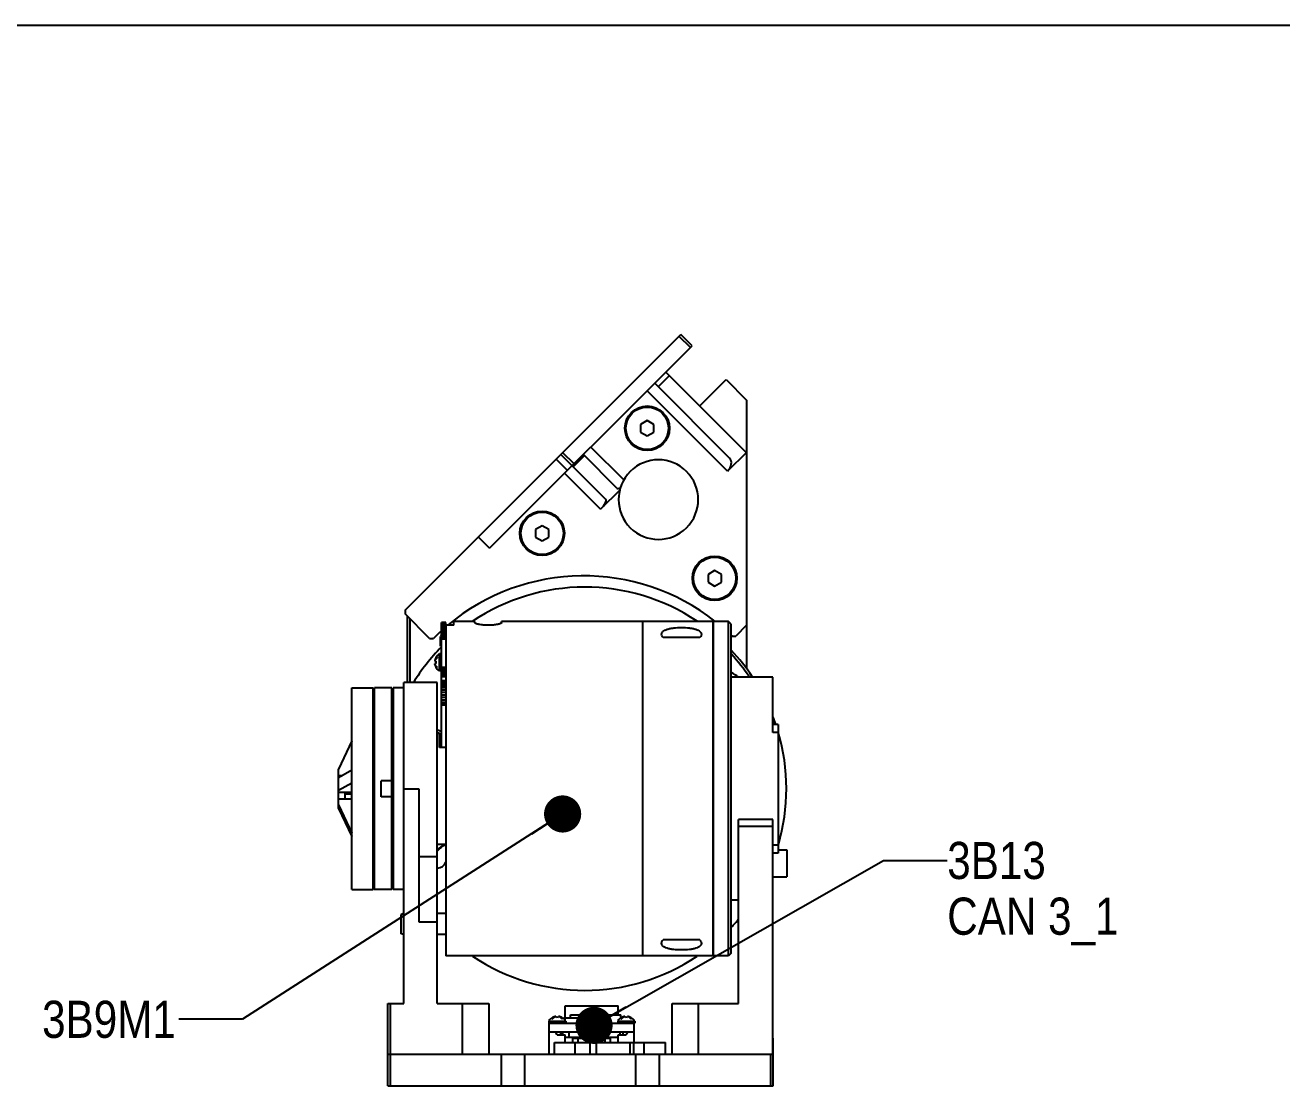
# Model space of a CAD drawing. Header units: millimetres. Extents: x 0 to 594, y 0 to 420.
# Drawn here: x 271 to 389.4, y 320 to 420 of the extents above; entities that cross this region are included whole.
import ezdxf

# ---------------------------------------------------------------- set-up
doc = ezdxf.new("R2010")
doc.units = ezdxf.units.MM
doc.header["$LTSCALE"] = 32.67
doc.layers.get('0').update_dxf_attribs({"linetype": 'CONTINUOUS'})
for name, color, linetype in [('AXIS', 7, 'CONTINUOUS'), ('COSMETIC', 7, 'CONTINUOUS'), ('NOTE', 7, 'CONTINUOUS')]:
    doc.layers.add(name, color=color, linetype=linetype)
doc.styles.get("Standard").update_dxf_attribs({"font": 'txt', "width": 0.85})
doc.styles.add('TEXTSTYLE_2', font='txt', dxfattribs={"width": 0.85})
doc.dimstyles.get("Standard").update_dxf_attribs({"dimtxt": 3.5, "dimasz": 3.5, "dimexe": 1.5, "dimexo": 1, "dimtad": 1, "dimtxsty": 'STANDARD', "dimcen": 0.09, "dimadec": 0, "dimazin": 0, "dimtol": 1, "dimtp": 0.01, "dimtm": 0.01, "dimtfac": 1, "dimtofl": 0, "dimtmove": 0, "dimatfit": 3, "dimfxl": 1, "dimtolj": 1, "dimarcsym": 0})

msp = doc.modelspace()

# ---------------------------------------------------------------- linework, layer by layer
at = {"color": 7, "linetype": 'CONTINUOUS'}
for p, q in [((0, 420), (594, 420)), ((306.78, 364.86), (332.76, 390.85)), ((314.73, 370.7), (333.82, 389.79)), ((333.65, 389.61), (332.59, 390.67)), ((333.82, 389.79), (332.76, 390.85)), ((337.35, 379.19), (330.29, 386.25)), ((331.69, 386.97), (330.63, 385.91)), ((338.95, 379.71), (331.35, 387.31)), ((334.53, 384.13), (337.01, 386.6)), ((337.01, 386.6), (338.95, 384.66)), ((337.16, 377.97), (329.58, 385.54)), ((338.95, 384.66), (338.95, 379.71)), ((329.58, 382.73), (328.96, 382.37)), ((330.21, 382.37), (329.58, 382.73)), ((328.96, 382.37), (328.96, 381.65)), ((328.96, 381.65), (329.58, 381.29)), ((329.58, 381.29), (330.21, 381.65)), ((330.21, 381.65), (330.21, 382.37)), ((327.38, 377.14), (324.28, 380.24)), ((322.07, 378.03), (321.01, 379.09)), ((325.67, 375.31), (321.45, 379.53)), ((322.69, 378.65), (321.63, 379.71)), ((323.66, 379.45), (322.6, 378.39)), ((326.73, 376.37), (323.57, 379.53)), ((338.93, 379.73), (337.16, 377.97)), ((338.95, 379.71), (338.95, 363.45)), ((325.19, 374.38), (321.8, 377.77)), ((327, 376.19), (325.19, 374.38)), ((319.68, 372.83), (319.06, 372.47)), ((319.06, 372.47), (319.06, 371.75)), ((320.31, 372.47), (319.68, 372.83)), ((320.31, 371.75), (320.31, 372.47)), ((314.73, 370.7), (313.67, 371.76)), ((319.06, 371.75), (319.68, 371.39)), ((319.68, 371.39), (320.31, 371.75)), ((335.94, 368.59), (335.32, 368.23)), ((336.57, 368.23), (335.94, 368.59)), ((335.32, 368.23), (335.32, 367.51)), ((335.32, 367.51), (335.94, 367.14)), ((335.94, 367.14), (336.57, 367.51)), ((336.57, 367.51), (336.57, 368.23)), ((306.78, 364.86), (306.78, 364.51)), ((309.07, 362.21), (306.78, 364.51)), ((306.95, 364.33), (306.95, 358.04)), ((307.2, 364.08), (307.2, 358.04)), ((311.35, 363.45), (311.35, 363.79)), ((337.24, 363.79), (335.84, 363.79)), ((337.24, 332.29), (337.24, 363.79)), ((337.49, 363.54), (337.24, 363.79)), ((310.2, 363.11), (310.2, 363.1)), ((310.6, 363.11), (310.2, 363.11)), ((310.6, 363.1), (310.2, 363.1)), ((310.6, 363.45), (310.6, 332.29)), ((311.35, 363.45), (310.6, 363.45)), ((337.49, 332.54), (337.49, 363.54)), ((338.95, 363.45), (337.92, 362.42)), ((338.95, 363.45), (338.95, 359.33)), ((309.07, 362.21), (309.43, 362.21)), ((309.43, 362.21), (309.46, 362.25)), ((310.2, 362.42), (310.1, 362.39)), ((310.1, 361.49), (310.1, 362.39)), ((310.2, 361.46), (310.1, 361.49)), ((335.84, 362.29), (335.81, 362.29)), ((337.57, 362.42), (337.92, 362.42)), ((309.65, 360.38), (309.66, 360.37)), ((309.99, 359.14), (309.99, 360.74)), ((310.2, 360.74), (309.99, 360.74)), ((335.84, 360.79), (335.81, 360.79)), ((309.56, 360.06), (309.66, 360.05)), ((309.66, 359.83), (309.56, 359.82)), ((309.66, 359.5), (309.65, 359.5)), ((310.2, 359.14), (309.99, 359.14)), ((310.6, 359.48), (310.2, 359.48)), ((306.65, 327.79), (306.65, 358.04)), ((309.8, 358.04), (306.65, 358.04)), ((309.8, 327.79), (309.8, 358.04)), ((310.6, 358.6), (310.2, 358.6)), ((310.2, 358.17), (310.2, 358.16)), ((310.6, 358.17), (310.2, 358.17)), ((310.6, 358.16), (310.2, 358.16)), ((335.84, 358.33), (335.81, 358.33)), ((341.43, 358.54), (337.49, 358.54)), ((341.43, 353.35), (341.43, 358.54)), ((303.75, 357.41), (303.88, 357.54)), ((303.88, 338.54), (303.88, 357.54)), ((305.5, 357.54), (303.88, 357.54)), ((305.5, 338.54), (305.5, 357.54)), ((335.84, 356.83), (335.81, 356.83)), ((305.65, 356.41), (305.5, 356.41)), ((305.65, 355.16), (305.5, 355.16)), ((305.5, 354.54), (305.65, 354.54)), ((309.8, 353.29), (310, 353.29)), ((310, 351.94), (310, 353.29)), ((341.93, 354.09), (341.43, 354.09)), ((341.93, 353.35), (341.43, 353.35)), ((341.93, 354.09), (341.93, 341.98)), ((301.75, 352.55), (300.5, 349.89)), ((305.55, 352.66), (305.5, 352.66)), ((305.55, 352.66), (305.55, 351.16)), ((305.65, 352.54), (305.55, 352.54)), ((310.2, 352.24), (310, 352.44)), ((310.6, 351.94), (310, 351.94)), ((305.55, 351.16), (305.5, 351.16)), ((305.65, 351.29), (305.55, 351.29)), ((300.5, 346.19), (300.5, 349.89)), ((300.5, 349.09), (301.75, 349.81)), ((300.5, 349.3), (300.87, 349.3)), ((300.5, 347.89), (301.75, 348.6)), ((300.5, 348.51), (300.51, 348.5)), ((300.5, 348.47), (300.51, 348.5)), ((300.5, 348.5), (300.51, 348.5)), ((304.5, 347.29), (304.5, 348.79)), ((305.5, 348.79), (304.5, 348.79)), ((335.84, 348.79), (335.81, 348.79)), ((300.5, 347.73), (301.75, 347.73)), ((300.5, 347.1), (301.75, 347.1)), ((301.1, 347.1), (301.1, 347.73)), ((301.75, 347.54), (301.1, 347.54)), ((305.5, 347.29), (304.5, 347.29)), ((306.65, 348.04), (308.05, 348.04)), ((308.05, 348.04), (308.05, 335.49)), ((335.84, 347.29), (335.81, 347.29)), ((300.5, 346.51), (301.75, 343.85)), ((300.5, 346.35), (300.51, 346.33)), ((300.5, 346.33), (300.51, 346.33)), ((300.5, 346.19), (301.75, 343.53)), ((305.55, 344.91), (305.5, 344.91)), ((305.55, 344.91), (305.55, 343.41)), ((305.65, 344.79), (305.55, 344.79)), ((338.18, 327.79), (338.18, 345.15)), ((341.43, 345.15), (338.18, 345.15)), ((341.43, 323.04), (341.43, 345.15)), ((305.65, 343.54), (305.55, 343.54)), ((341.43, 344.47), (338.18, 344.47)), ((305.55, 343.41), (305.5, 343.41)), ((341.93, 342.72), (341.43, 342.72)), ((305.5, 341.54), (305.65, 341.54)), ((309.8, 341.61), (308.05, 341.61)), ((341.93, 341.98), (341.43, 341.98)), ((341.93, 342.29), (342.74, 342.29)), ((342.74, 342.29), (342.74, 339.75)), ((305.65, 340.91), (305.5, 340.91)), ((305.65, 339.66), (305.5, 339.66)), ((335.84, 339.24), (335.81, 339.24)), ((341.43, 339.75), (342.74, 339.75)), ((303.75, 338.66), (303.88, 338.54)), ((305.5, 338.54), (303.88, 338.54)), ((335.84, 337.74), (335.81, 337.74)), ((338.18, 337.54), (337.49, 337.54)), ((306.65, 336.27), (306.4, 336.2)), ((306.4, 334.37), (306.4, 336.2)), ((308.05, 335.49), (309.8, 335.49)), ((310.6, 336.29), (309.8, 336.29)), ((335.84, 335.29), (335.81, 335.29)), ((306.65, 334.31), (306.4, 334.37)), ((310.6, 334.29), (309.8, 334.29)), ((335.84, 333.79), (335.81, 333.79)), ((337.24, 332.29), (335.84, 332.29)), ((337.49, 332.54), (337.24, 332.29)), ((305.15, 320.04), (305.15, 327.79)), ((305.15, 327.79), (306.65, 327.79)), ((305.4, 320.04), (305.4, 327.79)), ((309.8, 327.79), (314.65, 327.79)), ((312.15, 327.79), (312.15, 323.04)), ((314.65, 327.79), (314.65, 323.04)), ((321.85, 326.23), (321.85, 327.59)), ((321.85, 327.59), (326.85, 327.59)), ((326.85, 326.74), (326.85, 327.59)), ((331.93, 323.04), (331.93, 327.79)), ((331.93, 327.79), (338.18, 327.79)), ((334.43, 323.04), (334.43, 327.79)), ((320.3, 326.15), (320.3, 325.94)), ((320.3, 326.15), (321.9, 326.15)), ((320.3, 325.94), (328.4, 325.94)), ((320.35, 323.04), (320.35, 325.94)), ((320.67, 326.49), (320.67, 326.49)), ((320.99, 326.49), (320.98, 326.59)), ((321.22, 326.59), (321.21, 326.49)), ((321.54, 326.49), (321.54, 326.49)), ((321.85, 326.44), (325.1, 326.44)), ((321.9, 326.15), (321.9, 325.94)), ((322.35, 326.44), (322.35, 326.74)), ((322.35, 326.74), (324.6, 326.74)), ((323.25, 325.94), (323.25, 326.44)), ((324.6, 326.44), (324.6, 326.74)), ((325.1, 325.94), (325.1, 326.44)), ((325.6, 325.94), (325.6, 326.74)), ((325.6, 326.74), (327.1, 326.74)), ((326.8, 326.15), (326.8, 325.94)), ((326.8, 326.15), (328.4, 326.15)), ((327.1, 326.46), (327.1, 326.74)), ((327.17, 326.49), (327.17, 326.49)), ((327.49, 326.49), (327.48, 326.59)), ((327.72, 326.59), (327.71, 326.49)), ((328.04, 326.49), (328.04, 326.49)), ((328.35, 324.14), (328.35, 325.94)), ((328.4, 326.15), (328.4, 325.94)), ((320.35, 325.14), (328.35, 325.14)), ((321.1, 324.84), (320.93, 325.14)), ((321.1, 324.84), (321.85, 324.84)), ((321.42, 325.14), (321.42, 324.84)), ((321.6, 325.14), (321.6, 324.84)), ((321.85, 324.14), (321.85, 324.84)), ((321.88, 324.64), (321.85, 324.61)), ((321.88, 324.64), (326.85, 324.64)), ((322.2, 325.14), (322.2, 324.64)), ((322.58, 324.54), (322.48, 324.64)), ((323.08, 324.14), (323.08, 324.64)), ((324.05, 325.14), (324.05, 324.64)), ((325.15, 325.14), (325.15, 324.64)), ((325.63, 324.14), (325.63, 324.64)), ((326.13, 324.54), (326.23, 324.64)), ((326.85, 324.61), (326.83, 324.64)), ((326.85, 324.14), (326.85, 324.84)), ((326.85, 324.84), (327.6, 324.84)), ((327, 325.14), (327, 324.84)), ((327.29, 325.14), (327.29, 324.84)), ((327.78, 325.14), (327.6, 324.84)), ((320.85, 323.04), (320.85, 324.14)), ((320.85, 324.14), (331.3, 324.14)), ((322.58, 324.14), (322.58, 324.54)), ((322.58, 324.54), (326.13, 324.54)), ((322.79, 323.04), (322.79, 324.14)), ((324.2, 323.04), (324.2, 324.14)), ((324.8, 323.04), (324.8, 324.14)), ((326.13, 324.14), (326.13, 324.54)), ((327.98, 323.04), (327.98, 324.14)), ((328.33, 323.04), (328.33, 324.14)), ((329.29, 323.04), (329.29, 324.14)), ((331.3, 323.04), (331.3, 324.14)), ((341.43, 324.54), (341.45, 324.54)), ((341.43, 324.41), (341.45, 324.41)), ((341.45, 320.04), (341.45, 324.54)), ((305.15, 323.04), (341.45, 323.04)), ((315.84, 320.04), (315.84, 323.04)), ((318.06, 320.04), (318.06, 323.04)), ((328.52, 320.04), (328.52, 323.04)), ((330.75, 320.04), (330.75, 323.04)), ((341.2, 323.04), (341.2, 320.04)), ((305.15, 320.04), (341.45, 320.04))]:
    msp.add_line(p, q, dxfattribs=at)
at = {"color": 6, "linetype": 'CONTINUOUS'}
for p, q in [((310.2, 363.11), (310.2, 363.7)), ((310.6, 363.7), (310.2, 363.7)), ((310.6, 363.67), (310.2, 363.67)), ((310.6, 363.45), (310.6, 363.7)), ((310.6, 363.6), (310.2, 363.6)), ((310.6, 363.47), (310.2, 363.47)), ((310.6, 363.3), (310.2, 363.3)), ((310.2, 358.17), (310.2, 363.1)), ((310.6, 363.07), (310.2, 363.07)), ((310.6, 362.97), (310.2, 362.97)), ((310.6, 362.85), (310.2, 362.85)), ((310.6, 362.7), (310.2, 362.7)), ((310.6, 362.52), (310.2, 362.52)), ((310.6, 362.33), (310.2, 362.33)), ((310.6, 362.14), (310.2, 362.14)), ((310.6, 359.28), (310.2, 359.28)), ((310.6, 359.09), (310.2, 359.09)), ((310.6, 358.92), (310.2, 358.92)), ((310.6, 358.77), (310.2, 358.77)), ((310.6, 358.64), (310.2, 358.64)), ((310.6, 358.57), (310.2, 358.57)), ((310.6, 358.22), (310.2, 358.22)), ((310.2, 351.94), (310.2, 358.16)), ((310.6, 358.08), (310.2, 358.08)), ((310.6, 357.93), (310.2, 357.93)), ((310.6, 357.75), (310.2, 357.75)), ((310.6, 357.55), (310.2, 357.55)), ((310.6, 357.33), (310.2, 357.33)), ((310.6, 357.1), (310.2, 357.1)), ((310.6, 356.86), (310.2, 356.86)), ((310.6, 356.63), (310.2, 356.63)), ((310.6, 356.4), (310.2, 356.4)), ((310.6, 356.18), (310.2, 356.18)), ((310.6, 355.98), (310.2, 355.98)), ((310.6, 355.9), (310.2, 355.9))]:
    msp.add_line(p, q, dxfattribs=at)
at = {"color": 7, "linetype": 'CONTINUOUS'}
for centre in [(329.58, 382.01), (319.68, 372.11), (335.94, 367.87)]:
    msp.add_circle(centre, 2, dxfattribs=at)
for centre, radius, start, end in [((330.64, 375.29), 3.75, 45, 225), ((323.61, 348.1), 20, 51.7471, 129.762), ((323.7, 348.04), 19, 56.154, 123.9437), ((323.61, 348.1), 20, 132.0165, 135), ((323.61, 348.1), 20, 45.7074, 46.0016), ((323.7, 348.04), 19, 135.3972, 148.2429), ((310.49, 359.94), 0.943, 152.517, 172.7858), ((310.48, 359.94), 0.94, 121.6366, 152.2482), ((323.7, 348.04), 19, 33.6313, 43.3454), ((323.7, 348.04), 18.75, 34.108, 42.5501), ((310.49, 359.94), 0.943, 187.2142, 207.483), ((310.66, 359.94), 1.01, 173.7961, 186.2039), ((310.48, 359.94), 0.94, 207.7518, 238.3634), ((332.7, 350.66), 9.62, 55.08, 60.0665), ((332.7, 350.66), 9.62, 20.9632, 24.7739), ((323.7, 348.04), 19, 18.6268, 20.8103), ((309.7, 352.54), 1, 59.8754, 84.1396), ((332.7, 350.66), 9.62, 16.2602, 16.4078), ((323.7, 348.04), 19, 343.8451, 16.2602), ((311.36, 340.91), 2, 112.3318, 141.4215), ((309.7, 341.54), 1, 275.8604, 335.0889), ((323.7, 348.04), 19, 316.6794, 319.7527), ((323.7, 348.04), 19, 236.1067, 303.8782), ((321.1, 325.66), 0.94, 117.7518, 148.3634), ((321.1, 325.65), 0.943, 97.2142, 117.483), ((321.1, 325.49), 1.01, 83.7961, 96.2039), ((321.1, 325.65), 0.943, 62.517, 82.7858), ((321.1, 325.66), 0.94, 31.6366, 62.2482), ((327.6, 325.66), 0.94, 117.7518, 148.3634), ((327.6, 325.65), 0.943, 97.2142, 117.483), ((327.6, 325.49), 1.01, 83.7961, 96.2039), ((327.6, 325.65), 0.943, 62.517, 82.7858), ((327.6, 325.66), 0.94, 31.6366, 62.2482)]:
    msp.add_arc(centre, radius, start, end, dxfattribs=at)
for centre, ratio, start_param, end_param in [((336.64, 378.48), 0.726543, -1.570796, 0), ((327.44, 377.08), 0.32492, -3.141593, -2.417483), ((324.96, 374.61), 0.32492, -1.570796, 0)]:
    msp.add_ellipse(centre, major_axis=(0.707, 0.707), ratio=ratio, start_param=start_param, end_param=end_param, dxfattribs=at)
at = {"layer": 'AXIS', "color": 7, "linetype": 'CONTINUOUS'}
for p, q in [((313.35, 363.79), (311.35, 363.79)), ((313.35, 363.66), (313.35, 363.79)), ((315.85, 363.66), (315.85, 363.79)), ((329.15, 363.79), (315.85, 363.79)), ((329.15, 363.79), (329.15, 332.29)), ((329.16, 332.29), (329.16, 363.79)), ((335.81, 363.79), (329.16, 363.79)), ((335.81, 332.29), (335.81, 363.79)), ((335.84, 332.29), (335.84, 363.79)), ((337.24, 363.79), (335.84, 363.79)), ((329.16, 363.04), (329.15, 363.04)), ((334.55, 362.29), (331.08, 362.29)), ((335.81, 359.94), (335.84, 359.94)), ((301.75, 338.54), (301.75, 357.54)), ((301.75, 357.54), (303.75, 357.54)), ((303.75, 338.54), (303.75, 357.54)), ((305.65, 357.54), (305.65, 338.54)), ((306.65, 357.54), (305.65, 357.54)), ((305.5, 354.54), (305.65, 354.54)), ((310, 353.29), (309.8, 353.29)), ((310.6, 342.79), (309.8, 342.79)), ((305.5, 341.54), (305.65, 341.54)), ((301.75, 338.54), (303.75, 338.54)), ((306.65, 338.54), (305.65, 338.54)), ((335.81, 336.13), (335.84, 336.13)), ((329.16, 333.04), (329.15, 333.04)), ((334.55, 333.79), (331.08, 333.79)), ((329.15, 332.29), (310.6, 332.29)), ((335.81, 332.29), (329.16, 332.29)), ((337.24, 332.29), (335.84, 332.29))]:
    msp.add_line(p, q, dxfattribs=at)
for centre in [(329.58, 382.01), (319.68, 372.11), (335.94, 367.87)]:
    msp.add_circle(centre, 2.1, dxfattribs=at)
for centre, radius, start, end in [((330.64, 375.29), 3.75, 225, 45), ((311.36, 340.91), 2.05, 113.4143, 139.7917)]:
    msp.add_arc(centre, radius, start, end, dxfattribs=at)
for points, knots in [([(315.85, 363.66), (315.85, 363.65), (315.82, 363.62), (315.75, 363.59), (315.63, 363.55), (315.41, 363.5), (315.06, 363.46), (314.6, 363.44), (314.15, 363.46), (313.8, 363.5), (313.57, 363.55), (313.46, 363.59), (313.39, 363.62), (313.35, 363.65), (313.35, 363.66)], [0, 0, 0, 0, 0.015838, 0.046519, 0.093161, 0.154587, 0.313187, 0.500002, 0.686817, 0.845416, 0.90684, 0.953482, 0.984162, 1, 1, 1, 1]), ([(330.94, 362.6), (330.94, 362.65), (330.96, 362.75), (331.07, 362.88), (331.25, 362.99), (331.48, 363.08), (331.76, 363.15), (332.21, 363.22), (332.81, 363.25), (333.42, 363.22), (333.87, 363.15), (334.15, 363.08), (334.38, 362.99), (334.55, 362.88), (334.66, 362.75), (334.69, 362.65), (334.69, 362.6)], [0, 0, 0, 0, 0.033919, 0.072142, 0.119355, 0.1776, 0.246819, 0.325474, 0.5, 0.674526, 0.753181, 0.8224, 0.880645, 0.927858, 0.966081, 1, 1, 1, 1]), ([(331.08, 362.29), (331.06, 362.31), (330.98, 362.4), (330.94, 362.52), (330.94, 362.6)], [0, 0, 0, 0, 0.287476, 1, 1, 1, 1]), ([(334.69, 362.6), (334.69, 362.58), (334.67, 362.46), (334.61, 362.36), (334.55, 362.29)], [0, 0, 0, 0, 0.221866, 1, 1, 1, 1]), ([(330.94, 333.48), (330.94, 333.5), (330.95, 333.62), (331.02, 333.72), (331.08, 333.79)], [0, 0, 0, 0, 0.221866, 1, 1, 1, 1]), ([(334.69, 333.48), (334.69, 333.43), (334.66, 333.32), (334.55, 333.19), (334.38, 333.08), (334.15, 332.99), (333.87, 332.92), (333.42, 332.86), (332.81, 332.83), (332.21, 332.86), (331.76, 332.92), (331.48, 332.99), (331.25, 333.08), (331.07, 333.19), (330.96, 333.32), (330.94, 333.43), (330.94, 333.48)], [0, 0, 0, 0, 0.033919, 0.072142, 0.119355, 0.1776, 0.246819, 0.325474, 0.5, 0.674526, 0.753181, 0.8224, 0.880645, 0.927858, 0.966081, 1, 1, 1, 1]), ([(334.55, 333.79), (334.57, 333.76), (334.64, 333.67), (334.69, 333.56), (334.69, 333.48)], [0, 0, 0, 0, 0.287476, 1, 1, 1, 1])]:
    msp.add_open_spline(points, degree=3, knots=knots, dxfattribs=at)
at = {"layer": 'COSMETIC', "color": 7, "linetype": 'CONTINUOUS'}
for points in [[(309.82, 360.41), (309.82, 360.41), (309.8, 360.4), (309.79, 360.39), (309.78, 360.38), (309.78, 360.38), (309.77, 360.37), (309.76, 360.37), (309.76, 360.37), (309.76, 360.36), (309.76, 360.36), (309.76, 360.36), (309.75, 360.36), (309.75, 360.36), (309.75, 360.35), (309.74, 360.35), (309.73, 360.34), (309.72, 360.33), (309.71, 360.32), (309.71, 360.32), (309.71, 360.31), (309.7, 360.31), (309.7, 360.31), (309.7, 360.31), (309.7, 360.31), (309.7, 360.31), (309.7, 360.3), (309.69, 360.3), (309.69, 360.3), (309.68, 360.29), (309.68, 360.28), (309.67, 360.27), (309.67, 360.27), (309.66, 360.26), (309.66, 360.26), (309.66, 360.26), (309.65, 360.25), (309.65, 360.25), (309.65, 360.25), (309.65, 360.25), (309.65, 360.25), (309.65, 360.25), (309.65, 360.25), (309.65, 360.24), (309.65, 360.24), (309.64, 360.24), (309.64, 360.23), (309.64, 360.23), (309.63, 360.22), (309.63, 360.21), (309.62, 360.2), (309.62, 360.2), (309.61, 360.19), (309.61, 360.19), (309.61, 360.19), (309.61, 360.19), (309.61, 360.19), (309.61, 360.19), (309.61, 360.18), (309.61, 360.18), (309.6, 360.18), (309.6, 360.17), (309.6, 360.16), (309.59, 360.15), (309.59, 360.14), (309.58, 360.13), (309.58, 360.13), (309.58, 360.13), (309.58, 360.12), (309.58, 360.12), (309.58, 360.12), (309.58, 360.12), (309.58, 360.12), (309.58, 360.11), (309.57, 360.11), (309.57, 360.1), (309.57, 360.09), (309.56, 360.08), (309.56, 360.07), (309.56, 360.06)], [(309.82, 359.46), (309.82, 359.47), (309.8, 359.48), (309.79, 359.49), (309.78, 359.5), (309.78, 359.5), (309.77, 359.5), (309.76, 359.51), (309.76, 359.51), (309.76, 359.51), (309.76, 359.51), (309.76, 359.51), (309.75, 359.52), (309.75, 359.52), (309.75, 359.52), (309.74, 359.53), (309.73, 359.54), (309.72, 359.55), (309.71, 359.55), (309.71, 359.56), (309.71, 359.56), (309.7, 359.56), (309.7, 359.57), (309.7, 359.57), (309.7, 359.57), (309.7, 359.57), (309.7, 359.57), (309.69, 359.58), (309.69, 359.58), (309.68, 359.59), (309.68, 359.59), (309.67, 359.6), (309.67, 359.61), (309.66, 359.61), (309.66, 359.62), (309.66, 359.62), (309.65, 359.62), (309.65, 359.62), (309.65, 359.63), (309.65, 359.63), (309.65, 359.63), (309.65, 359.63), (309.65, 359.63), (309.65, 359.63), (309.65, 359.63), (309.64, 359.64), (309.64, 359.64), (309.64, 359.65), (309.63, 359.66), (309.63, 359.67), (309.62, 359.67), (309.62, 359.68), (309.61, 359.68), (309.61, 359.68), (309.61, 359.69), (309.61, 359.69), (309.61, 359.69), (309.61, 359.69), (309.61, 359.69), (309.61, 359.7), (309.6, 359.7), (309.6, 359.71), (309.6, 359.72), (309.59, 359.73), (309.59, 359.74), (309.58, 359.74), (309.58, 359.75), (309.58, 359.75), (309.58, 359.75), (309.58, 359.75), (309.58, 359.75), (309.58, 359.76), (309.58, 359.76), (309.58, 359.76), (309.57, 359.77), (309.57, 359.78), (309.57, 359.78), (309.56, 359.8), (309.56, 359.81), (309.56, 359.82)], [(320.63, 326.32), (320.63, 326.33), (320.64, 326.34), (320.65, 326.35), (320.66, 326.36), (320.67, 326.37), (320.67, 326.37), (320.67, 326.38), (320.68, 326.38), (320.68, 326.38), (320.68, 326.38), (320.68, 326.39), (320.68, 326.39), (320.68, 326.39), (320.69, 326.4), (320.7, 326.4), (320.7, 326.41), (320.71, 326.42), (320.72, 326.43), (320.72, 326.43), (320.73, 326.44), (320.73, 326.44), (320.73, 326.44), (320.73, 326.44), (320.73, 326.44), (320.73, 326.44), (320.74, 326.45), (320.74, 326.45), (320.75, 326.45), (320.75, 326.46), (320.76, 326.46), (320.77, 326.47), (320.77, 326.48), (320.78, 326.48), (320.78, 326.48), (320.79, 326.49), (320.79, 326.49), (320.79, 326.49), (320.79, 326.49), (320.79, 326.49), (320.79, 326.49), (320.79, 326.49), (320.79, 326.49), (320.8, 326.5), (320.8, 326.5), (320.8, 326.5), (320.81, 326.5), (320.82, 326.51), (320.82, 326.51), (320.83, 326.52), (320.84, 326.52), (320.84, 326.53), (320.85, 326.53), (320.85, 326.53), (320.85, 326.53), (320.85, 326.53), (320.85, 326.53), (320.85, 326.53), (320.86, 326.53), (320.86, 326.54), (320.87, 326.54), (320.87, 326.54), (320.88, 326.55), (320.89, 326.55), (320.9, 326.56), (320.91, 326.56), (320.91, 326.56), (320.91, 326.56), (320.92, 326.56), (320.92, 326.56), (320.92, 326.56), (320.92, 326.57), (320.92, 326.57), (320.93, 326.57), (320.93, 326.57), (320.94, 326.57), (320.95, 326.57), (320.96, 326.58), (320.98, 326.58), (320.98, 326.59)], [(321.58, 326.32), (321.57, 326.33), (321.56, 326.34), (321.55, 326.35), (321.55, 326.36), (321.54, 326.37), (321.54, 326.37), (321.53, 326.38), (321.53, 326.38), (321.53, 326.38), (321.53, 326.38), (321.53, 326.39), (321.52, 326.39), (321.52, 326.39), (321.52, 326.4), (321.51, 326.4), (321.5, 326.41), (321.49, 326.42), (321.49, 326.43), (321.48, 326.43), (321.48, 326.44), (321.48, 326.44), (321.48, 326.44), (321.47, 326.44), (321.47, 326.44), (321.47, 326.44), (321.47, 326.45), (321.47, 326.45), (321.46, 326.45), (321.45, 326.46), (321.45, 326.46), (321.44, 326.47), (321.43, 326.48), (321.43, 326.48), (321.42, 326.48), (321.42, 326.49), (321.42, 326.49), (321.42, 326.49), (321.42, 326.49), (321.42, 326.49), (321.41, 326.49), (321.41, 326.49), (321.41, 326.49), (321.41, 326.5), (321.41, 326.5), (321.4, 326.5), (321.4, 326.5), (321.39, 326.51), (321.38, 326.51), (321.38, 326.52), (321.37, 326.52), (321.36, 326.53), (321.36, 326.53), (321.36, 326.53), (321.36, 326.53), (321.35, 326.53), (321.35, 326.53), (321.35, 326.53), (321.35, 326.53), (321.35, 326.54), (321.34, 326.54), (321.33, 326.54), (321.32, 326.55), (321.31, 326.55), (321.3, 326.56), (321.3, 326.56), (321.29, 326.56), (321.29, 326.56), (321.29, 326.56), (321.29, 326.56), (321.29, 326.56), (321.29, 326.57), (321.28, 326.57), (321.28, 326.57), (321.27, 326.57), (321.27, 326.57), (321.26, 326.57), (321.24, 326.58), (321.23, 326.58), (321.22, 326.59)], [(327.13, 326.32), (327.13, 326.33), (327.14, 326.34), (327.15, 326.35), (327.16, 326.36), (327.17, 326.37), (327.17, 326.37), (327.17, 326.38), (327.18, 326.38), (327.18, 326.38), (327.18, 326.38), (327.18, 326.39), (327.18, 326.39), (327.18, 326.39), (327.19, 326.4), (327.2, 326.4), (327.2, 326.41), (327.21, 326.42), (327.22, 326.43), (327.22, 326.43), (327.23, 326.44), (327.23, 326.44), (327.23, 326.44), (327.23, 326.44), (327.23, 326.44), (327.23, 326.44), (327.24, 326.45), (327.24, 326.45), (327.25, 326.45), (327.25, 326.46), (327.26, 326.46), (327.27, 326.47), (327.27, 326.48), (327.28, 326.48), (327.28, 326.48), (327.29, 326.49), (327.29, 326.49), (327.29, 326.49), (327.29, 326.49), (327.29, 326.49), (327.29, 326.49), (327.29, 326.49), (327.29, 326.49), (327.3, 326.5), (327.3, 326.5), (327.3, 326.5), (327.31, 326.5), (327.32, 326.51), (327.32, 326.51), (327.33, 326.52), (327.34, 326.52), (327.34, 326.53), (327.35, 326.53), (327.35, 326.53), (327.35, 326.53), (327.35, 326.53), (327.35, 326.53), (327.35, 326.53), (327.36, 326.53), (327.36, 326.54), (327.37, 326.54), (327.37, 326.54), (327.38, 326.55), (327.39, 326.55), (327.4, 326.56), (327.41, 326.56), (327.41, 326.56), (327.41, 326.56), (327.42, 326.56), (327.42, 326.56), (327.42, 326.56), (327.42, 326.57), (327.42, 326.57), (327.43, 326.57), (327.43, 326.57), (327.44, 326.57), (327.45, 326.57), (327.46, 326.58), (327.48, 326.58), (327.48, 326.59)], [(328.08, 326.32), (328.07, 326.33), (328.06, 326.34), (328.05, 326.35), (328.05, 326.36), (328.04, 326.37), (328.04, 326.37), (328.03, 326.38), (328.03, 326.38), (328.03, 326.38), (328.03, 326.38), (328.03, 326.39), (328.02, 326.39), (328.02, 326.39), (328.02, 326.4), (328.01, 326.4), (328, 326.41), (327.99, 326.42), (327.99, 326.43), (327.98, 326.43), (327.98, 326.44), (327.98, 326.44), (327.98, 326.44), (327.97, 326.44), (327.97, 326.44), (327.97, 326.44), (327.97, 326.45), (327.97, 326.45), (327.96, 326.45), (327.95, 326.46), (327.95, 326.46), (327.94, 326.47), (327.93, 326.48), (327.93, 326.48), (327.92, 326.48), (327.92, 326.49), (327.92, 326.49), (327.92, 326.49), (327.92, 326.49), (327.92, 326.49), (327.91, 326.49), (327.91, 326.49), (327.91, 326.49), (327.91, 326.5), (327.91, 326.5), (327.9, 326.5), (327.9, 326.5), (327.89, 326.51), (327.88, 326.51), (327.88, 326.52), (327.87, 326.52), (327.86, 326.53), (327.86, 326.53), (327.86, 326.53), (327.86, 326.53), (327.85, 326.53), (327.85, 326.53), (327.85, 326.53), (327.85, 326.53), (327.85, 326.54), (327.84, 326.54), (327.83, 326.54), (327.82, 326.55), (327.81, 326.55), (327.8, 326.56), (327.8, 326.56), (327.79, 326.56), (327.79, 326.56), (327.79, 326.56), (327.79, 326.56), (327.79, 326.56), (327.79, 326.57), (327.78, 326.57), (327.78, 326.57), (327.77, 326.57), (327.77, 326.57), (327.76, 326.57), (327.74, 326.58), (327.73, 326.58), (327.72, 326.59)]]:
    msp.add_open_spline(points, degree=3, knots=[0, 0, 0, 0, 0.0625, 0.09375, 0.109375, 0.125, 0.140625, 0.15625, 0.160156, 0.164062, 0.167969, 0.171875, 0.179688, 0.1875, 0.203125, 0.21875, 0.25, 0.28125, 0.296875, 0.3125, 0.320312, 0.328125, 0.332031, 0.333984, 0.335938, 0.339844, 0.34375, 0.359375, 0.375, 0.390625, 0.40625, 0.4375, 0.453125, 0.46875, 0.476562, 0.484375, 0.492188, 0.496094, 0.498047, 0.5, 0.501953, 0.503906, 0.507812, 0.515625, 0.523438, 0.53125, 0.546875, 0.5625, 0.59375, 0.609375, 0.625, 0.640625, 0.65625, 0.660156, 0.664062, 0.666016, 0.667969, 0.671875, 0.679688, 0.6875, 0.703125, 0.71875, 0.75, 0.78125, 0.796875, 0.8125, 0.820312, 0.828125, 0.832031, 0.833984, 0.835938, 0.839844, 0.84375, 0.859375, 0.875, 0.890625, 0.90625, 0.9375, 1, 1, 1, 1], dxfattribs=at)

# ---------------------------------------------------------------- texts
at = {"layer": 'NOTE', "color": 2, "linetype": 'CONTINUOUS', "char_height": 3.5, "attachment_point": 1, "line_spacing_factor": 0.9, "style": 'TEXTSTYLE_2'}
for s, insert, width in [('3B13\\PCAN 3_1', (357.86, 343.03), 26.775), ('3B9M1', (272.55, 328.06), 19.3375)]:
    msp.add_mtext(s, dxfattribs=dict(at, insert=insert, width=width))

# ---------------------------------------------------------------- leaders
at = {"layer": 'NOTE', "color": 2, "linetype": 'CONTINUOUS'}
for points in [[(321.61, 345.66), (291.45, 326.31), (285.45, 326.31)], [(324.57, 325.74), (351.86, 341.28), (357.86, 341.28)]]:
    msp.add_leader(points, dimstyle='STANDARD', override={"dimtad": 0, "dimldrblk": 'DOT'}, dxfattribs=at)

doc.saveas('drawing.dxf')
